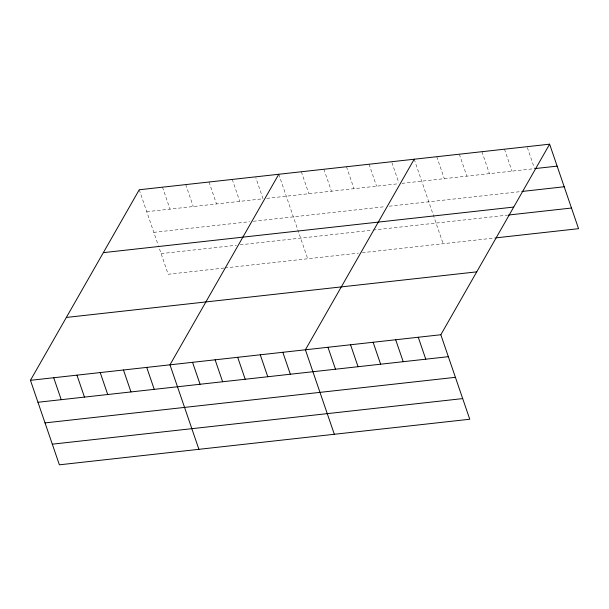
<?xml version="1.0" encoding="UTF-8"?>
<svg xmlns="http://www.w3.org/2000/svg" width="609" height="609" viewBox="0 0 609 609"><rect width="100%" height="100%" fill="white"/><g stroke="black" fill="none" stroke-linecap="round" stroke-linejoin="round"><path stroke-width="0.46" stroke-dasharray="3.04 2.28" d="M146.754 211.704L263.027 198.785L255.818 177.729M266.75 198.374L398.195 183.773M401.955 183.362L533.621 168.739M153.818 232.341L249.629 221.706M253.352 221.288L385.512 206.611M389.273 206.192L520.939 191.569M161.103 253.61L236.444 245.244M240.167 244.833L372.107 230.179M373.043 230.073L507.533 215.137M223.983 268.059L168.168 274.256L158.37 245.64M224.911 267.952L358.48 253.116M362.241 252.697L494.851 237.974M527.348 147.568L534.26 167.757M504.48 149.197L511.994 171.137M481.909 151.702L489.423 173.649M459.338 154.214L466.852 176.153M436.767 156.719L444.281 178.658M414.196 159.223L443.124 243.714M391.922 162.611L398.834 182.791M369.054 164.24L376.568 186.179M346.483 166.744L353.996 188.683M323.912 169.249L331.425 191.196M301.341 171.761L308.854 193.7M278.77 174.265L307.697 258.756M232.257 179.434L239.771 201.373M209.001 182.015L216.515 203.954M185.753 184.596L193.259 206.535M162.496 187.176L170.01 209.123M139.24 189.764L158.066 244.749"/><path stroke-width="0.91" d="M549.622 144.181L440.832 334.744L469.76 419.236L59.377 464.819L30.45 380.32L139.24 189.764L549.622 144.181L578.55 228.679L495.787 237.868M278.77 174.265L169.98 364.829L198.907 449.32M414.196 159.223L305.406 349.787L334.333 434.278M534.565 168.632L557.136 166.128M521.883 191.47L564.2 186.765M103.34 252.644L513.722 207.068M508.469 215.03L571.486 208.034M66.351 317.441L476.733 271.858M30.45 380.32L440.832 334.744M37.964 402.267L448.346 356.684M45.028 422.905L455.41 377.329M52.313 444.174L462.695 398.598M418.261 337.249L425.775 359.196M395.69 339.761L403.204 361.7M373.119 342.266L380.633 364.205M350.548 344.77L358.062 366.717M327.977 347.282L335.49 369.221M282.835 352.291L290.348 374.231M260.264 354.796L267.777 376.743M237.693 357.308L245.206 379.247M215.122 359.812L222.635 381.752M192.551 362.317L200.064 384.264M146.723 367.41L154.237 389.349M123.467 369.99L130.981 391.93M100.219 372.571L107.724 394.518M76.962 375.159L84.468 397.098M53.706 377.74L61.22 399.679"/></g></svg>
